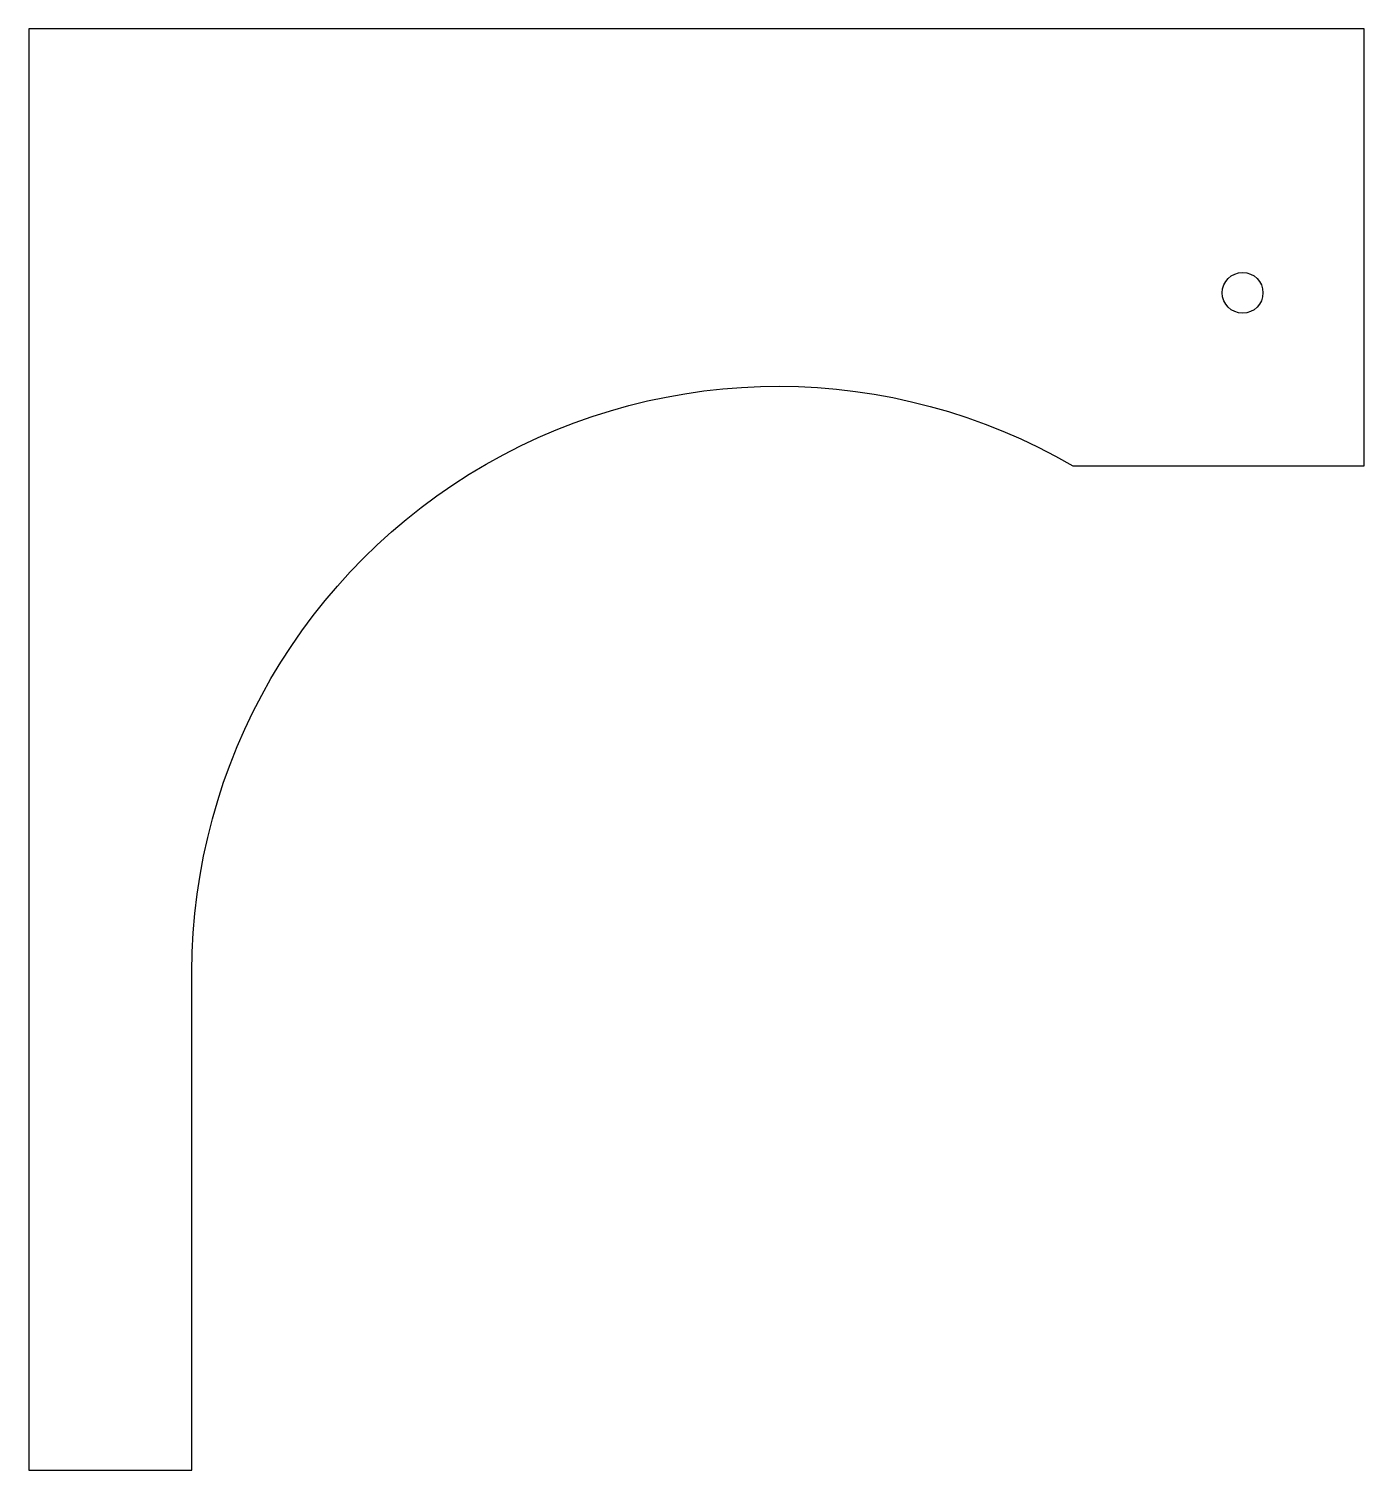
# Model space of a CAD drawing. Header units: inches. Extents: x -24.1 to -14.2, y 14.9 to 25.5.
import ezdxf

# ---------------------------------------------------------------- set-up
doc = ezdxf.new("R2010")
doc.units = ezdxf.units.IN
doc.layers.get('0').update_dxf_attribs({"linetype": 'CONTINUOUS'})

msp = doc.modelspace()

# ---------------------------------------------------------------- linework, layer by layer
msp.add_lwpolyline([(-14.237, 25.469), (-24.063, 25.469), (-24.063, 14.864), (-22.863, 14.864), (-22.863, 18.53, -0.578142), (-16.382, 22.254), (-14.237, 22.254)], format="xyb", close=True)
msp.add_circle((-15.132, 23.526), 0.15)

doc.saveas('drawing.dxf')
